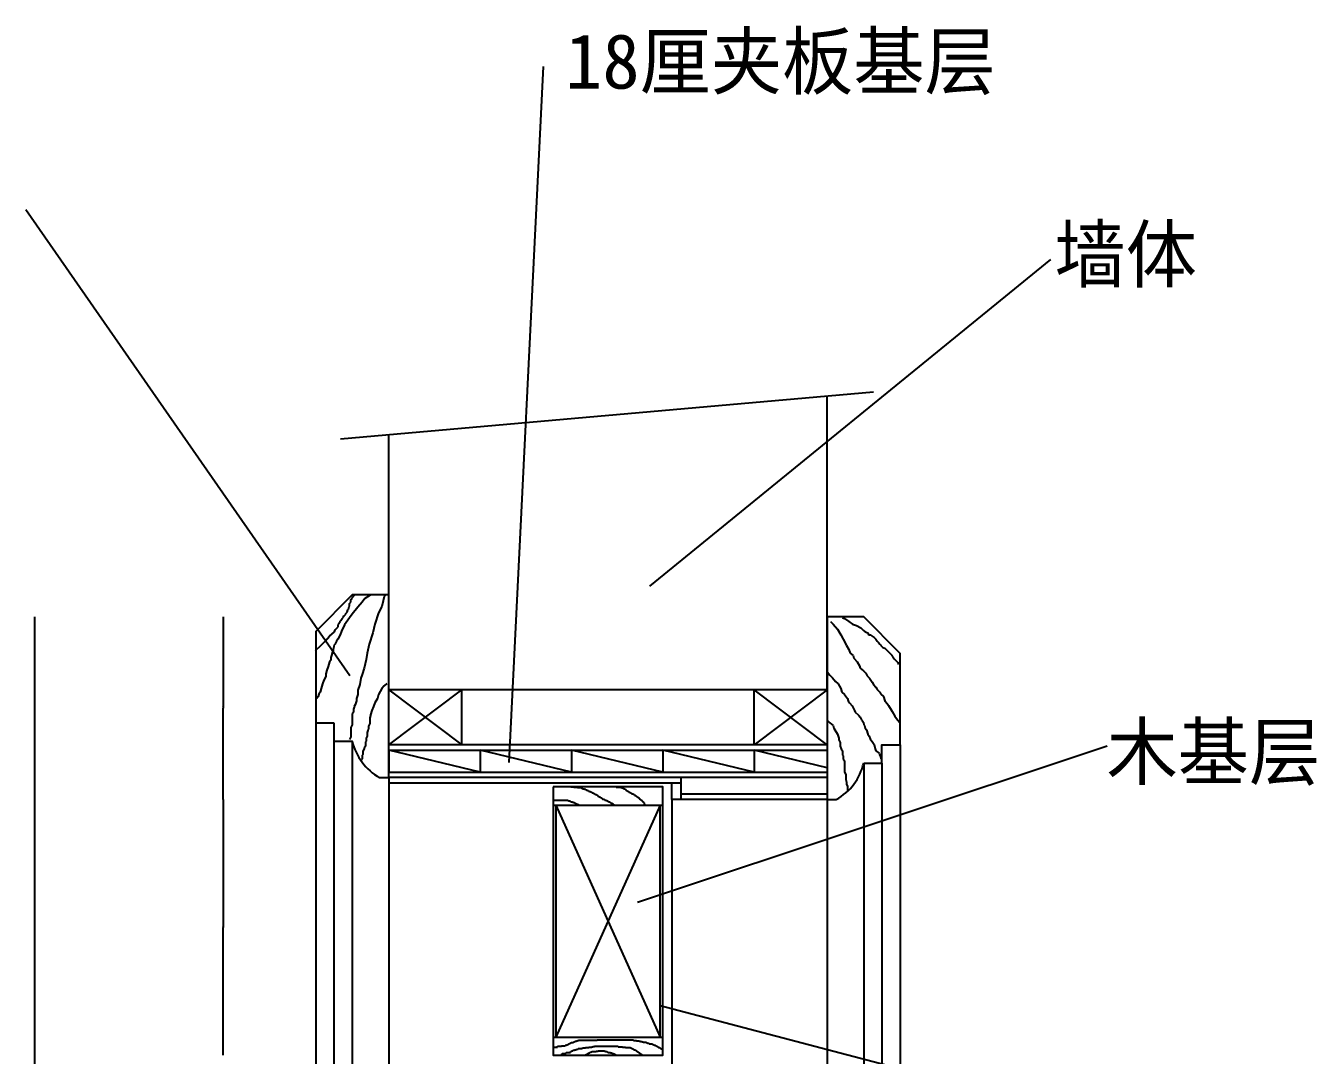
# Model space of a CAD drawing. Header units: metres. Extents: x 101 to 5257, y 290 to 7027.
# Drawn here: x 3614 to 5027, y 5900 to 7027 of the extents above; entities that cross this region are included whole.
import ezdxf

# ---------------------------------------------------------------- set-up
doc = ezdxf.new("R2010")
doc.units = ezdxf.units.M
for name, color, linetype in [('2', 2, 'Continuous'), ('3', 3, 'Continuous'), ('4', 4, 'Continuous'), ('7', 7, 'Continuous'), ('BH', 3, 'Continuous'), ('DIM', 3, 'Continuous'), ('TEXT', 3, 'Continuous')]:
    doc.layers.add(name, color=color, linetype=linetype)
doc.dimstyles.get("Standard").update_dxf_attribs({"dimtxt": 2.5, "dimasz": 2.5, "dimexe": 1.25, "dimexo": 0.625, "dimtad": 1, "dimcen": 2.5, "dimazin": 3, "dimtfac": 1, "dimtmove": 0, "dimatfit": 3})

# ---------------------------------------------------------------- blocks, each defined once
blk = doc.blocks.new('BH1')
at = {"layer": 'BH'}
for p, q in [((3, 0), (3, 100)), ((15, 0), (15, 100))]:
    blk.add_line(p, q, dxfattribs=at)
blk.add_lwpolyline([(15, 100), (3, 50), (15, 50), (3, 0), (15, 0)], dxfattribs=at)
blk = doc.blocks.new('*D3')
for p, q in [((3623.69, 6379.53), (3623.69, 4893.73)), ((3623.94, 4893.73), (3626.06, 4893.73)), ((3626.31, 3407.93), (3626.31, 4893.73))]:
    blk.add_line(p, q)
at = {"layer": 'Defpoints'}
for p in [(3623.69, 6379.53), (3623.69, 4893.73), (3626.31, 3407.93)]:
    blk.add_point(p, dxfattribs=at)
at = {"layer": 'DIM', "insert": (3625, 4894.855), "char_height": 1, "attachment_point": 5}
blk.add_mtext('2500', dxfattribs=at)
blk = doc.blocks.new('*D49')
for p, q in [((3830.07, 6379.53), (3830.07, 6279.53)), ((3829.82, 6279.53), (3829.57, 6279.53)), ((3830.07, 6179.53), (3830.07, 6279.53)), ((3830.07, 6279.53), (3830.07, 6279.53)), ((3830.32, 6279.53), (3830.57, 6279.53))]:
    blk.add_line(p, q)
at = {"layer": 'Defpoints'}
for p in [(3830.07, 6379.53), (3830.07, 6279.53), (3830.07, 6179.53)]:
    blk.add_point(p, dxfattribs=at)
at = {"layer": 'DIM', "insert": (3830.07, 6280.655), "char_height": 1, "attachment_point": 5}
blk.add_mtext('100', dxfattribs=at)
blk = doc.blocks.new('*D54')
for p, q in [((3830.07, 6179.53), (3830.07, 6039.53)), ((3829.82, 6039.53), (3829.57, 6039.53)), ((3830.07, 5899.53), (3830.07, 6039.53)), ((3830.07, 6039.53), (3830.07, 6039.53)), ((3830.32, 6039.53), (3830.57, 6039.53))]:
    blk.add_line(p, q)
at = {"layer": 'Defpoints'}
for p in [(3830.07, 6179.53), (3830.07, 6039.53), (3830.07, 5899.53)]:
    blk.add_point(p, dxfattribs=at)
at = {"layer": 'DIM', "insert": (3830.07, 6040.655), "char_height": 1, "attachment_point": 5}
blk.add_mtext('140', dxfattribs=at)

msp = doc.modelspace()

# ---------------------------------------------------------------- hatches: boundary and pattern name
at = {"layer": 'BH'}
h = msp.add_hatch(dxfattribs=at)
h.set_pattern_fill('ANSI31', scale=300)
h.paths.add_polyline_path([(4011.56, 6579.18), (4011.56, 6299.53), (4491.56, 6299.53), (4491.56, 6379.53), (4491.56, 6621.56)])
h = msp.add_hatch(dxfattribs=at)
h.set_pattern_fill('DOLMIT', scale=24)
h.paths.add_polyline_path([(4491.56, 6185.53), (4491.56, 6203.53), (4331.56, 6203.53), (4331.56, 6185.53)])

# ---------------------------------------------------------------- linework, layer by layer
at = {"layer": '2'}
for p, q in [((4491.56, 6299.53), (4491.56, 6621.56)), ((4011.56, 6299.53), (4011.56, 6579.18)), ((4491.56, 6299.53), (4011.56, 6299.53))]:
    msp.add_line(p, q, dxfattribs=at)
at = {"layer": '3'}
for p, q in [((3958.79, 6574.52), (4542.19, 6626.03)), ((3951.56, 6243.53), (3951.56, 4747.96)), ((3971.56, 6243.53), (3971.56, 4749.7)), ((4531.56, 6219.53), (4531.56, 4798.15)), ((4551.56, 6219.53), (4551.56, 4799.88)), ((4210.76, 6193.41), (4214.32, 6193.41)), ((4214.32, 6193.41), (4214.32, 6193.09)), ((4214.32, 6193.09), (4218.21, 6193.09)), ((4218.21, 6193.09), (4218.21, 6192.77)), ((4218.21, 6192.77), (4222.09, 6192.77)), ((4222.09, 6192.77), (4222.09, 6192.44)), ((4222.09, 6192.44), (4223.06, 6192.44)), ((4223.06, 6192.44), (4223.06, 6191.8)), ((4223.06, 6191.8), (4224.03, 6191.8)), ((4224.03, 6191.8), (4224.03, 6191.47)), ((4224.03, 6191.47), (4225, 6191.47)), ((4225, 6191.47), (4225, 6191.15)), ((4225, 6191.15), (4225.97, 6191.15)), ((4225.97, 6191.15), (4225.97, 6190.83)), ((4225.97, 6190.83), (4227.27, 6190.83)), ((4227.27, 6190.83), (4227.27, 6190.18)), ((4227.27, 6190.18), (4228.24, 6190.18)), ((4228.24, 6190.18), (4228.24, 6189.86)), ((4228.24, 6189.86), (4229.21, 6189.86)), ((4229.21, 6189.86), (4229.21, 6189.53)), ((4229.21, 6189.53), (4230.18, 6189.53)), ((4230.18, 6189.53), (4230.18, 6188.88)), ((4230.18, 6188.88), (4231.48, 6188.88)), ((4231.48, 6188.88), (4231.48, 6188.56)), ((4231.48, 6188.56), (4232.45, 6188.56)), ((4232.45, 6188.56), (4232.45, 6187.91)), ((4260.61, 6193.09), (4265.78, 6193.09)), ((4265.78, 6193.09), (4265.78, 6192.77)), ((4265.78, 6192.77), (4266.76, 6192.77)), ((4266.76, 6192.77), (4266.76, 6192.44)), ((4266.76, 6192.44), (4267.73, 6192.44)), ((4267.73, 6192.44), (4267.73, 6192.12)), ((4267.73, 6192.12), (4268.37, 6192.12)), ((4268.37, 6192.12), (4268.37, 6191.8)), ((4268.37, 6191.8), (4269.34, 6191.8)), ((4269.34, 6191.8), (4269.34, 6191.15)), ((4269.34, 6191.15), (4270.32, 6191.15)), ((4270.32, 6191.15), (4270.32, 6190.5)), ((4270.32, 6190.5), (4270.96, 6190.5)), ((4270.96, 6190.5), (4270.96, 6189.86)), ((4270.96, 6189.86), (4271.93, 6189.86)), ((4271.93, 6189.86), (4271.93, 6189.53)), ((4271.93, 6189.53), (4272.26, 6189.53)), ((4272.26, 6189.53), (4272.26, 6189.21)), ((4272.26, 6189.21), (4272.91, 6189.21)), ((4272.91, 6189.21), (4272.91, 6188.88)), ((4272.91, 6188.88), (4273.55, 6188.88)), ((4273.55, 6188.88), (4273.55, 6188.56)), ((4273.55, 6188.56), (4274.52, 6188.56)), ((4274.52, 6188.56), (4274.52, 6187.59)), ((4191.99, 6178.86), (4207.52, 6178.86)), ((4207.52, 6178.86), (4207.52, 6178.53)), ((4207.52, 6178.53), (4208.5, 6178.53)), ((4208.5, 6178.53), (4208.5, 6178.21)), ((4208.5, 6178.21), (4209.79, 6178.21)), ((4209.79, 6178.21), (4209.79, 6177.89)), ((4209.79, 6177.89), (4211.08, 6177.89)), ((4211.08, 6177.89), (4211.08, 6177.24)), ((4211.08, 6177.24), (4212.06, 6177.24)), ((4212.06, 6177.24), (4212.06, 6176.92)), ((4212.06, 6176.92), (4212.7, 6176.92)), ((4212.7, 6176.92), (4212.7, 6176.59)), ((4212.7, 6176.59), (4213.67, 6176.59)), ((4213.67, 6176.59), (4213.67, 6176.27)), ((4213.67, 6176.27), (4214.97, 6176.27)), ((4214.97, 6176.27), (4214.97, 6175.95)), ((4214.97, 6175.95), (4215.29, 6175.95)), ((4215.29, 6175.95), (4215.29, 6175.62)), ((4215.29, 6175.62), (4216.26, 6175.62)), ((4216.26, 6175.62), (4216.26, 6175.3)), ((4216.26, 6175.3), (4216.91, 6175.3)), ((4216.91, 6175.3), (4216.91, 6174.98)), ((4216.91, 6174.98), (4217.56, 6174.98)), ((4217.56, 6174.98), (4217.56, 6174.65)), ((4217.56, 6174.65), (4217.88, 6174.65)), ((4217.88, 6174.65), (4217.88, 6174.33)), ((4232.45, 6187.91), (4233.09, 6187.91)), ((4233.09, 6187.91), (4233.09, 6187.59)), ((4233.09, 6187.59), (4234.39, 6187.59)), ((4234.39, 6187.59), (4234.39, 6186.94)), ((4234.39, 6186.94), (4235.68, 6186.94)), ((4235.68, 6186.94), (4235.68, 6186.3)), ((4235.68, 6186.3), (4236.65, 6186.3)), ((4236.65, 6186.3), (4236.65, 6185.97)), ((4236.65, 6185.97), (4237.3, 6185.97)), ((4237.3, 6185.97), (4237.3, 6185.33)), ((4237.3, 6185.33), (4237.95, 6185.33)), ((4237.95, 6185.33), (4237.95, 6185)), ((4237.95, 6185), (4238.92, 6185)), ((4238.92, 6185), (4238.92, 6184.68)), ((4238.92, 6184.68), (4239.89, 6184.68)), ((4239.89, 6184.68), (4239.89, 6184.03)), ((4239.89, 6184.03), (4240.54, 6184.03)), ((4240.54, 6184.03), (4240.54, 6183.39)), ((4240.54, 6183.39), (4241.19, 6183.39)), ((4241.19, 6183.39), (4241.19, 6183.06)), ((4241.19, 6183.06), (4241.83, 6183.06)), ((4241.83, 6183.06), (4241.83, 6182.42)), ((4241.83, 6182.42), (4242.8, 6182.42)), ((4242.8, 6182.42), (4242.8, 6182.09)), ((4242.8, 6182.09), (4243.77, 6182.09)), ((4243.77, 6182.09), (4243.77, 6181.45)), ((4243.77, 6181.45), (4244.75, 6181.45)), ((4244.75, 6181.45), (4244.75, 6180.8)), ((4244.75, 6180.8), (4245.39, 6180.8)), ((4245.39, 6180.8), (4245.39, 6180.47)), ((4245.39, 6180.47), (4245.72, 6180.47)), ((4245.72, 6180.47), (4245.72, 6180.15)), ((4245.72, 6180.15), (4246.69, 6180.15)), ((4246.69, 6180.15), (4246.69, 6179.83)), ((4246.69, 6179.83), (4247.34, 6179.83)), ((4247.34, 6179.83), (4247.34, 6179.5)), ((4247.34, 6179.5), (4247.98, 6179.5)), ((4247.98, 6179.5), (4247.98, 6179.18)), ((4247.98, 6179.18), (4248.31, 6179.18)), ((4248.31, 6179.18), (4248.31, 6178.86)), ((4248.31, 6178.86), (4249.6, 6178.86)), ((4249.6, 6178.86), (4249.6, 6178.53)), ((4249.6, 6178.53), (4250.57, 6178.53)), ((4250.57, 6178.53), (4250.57, 6178.21)), ((4250.57, 6178.21), (4251.54, 6178.21)), ((4251.54, 6178.21), (4251.54, 6177.56)), ((4251.54, 6177.56), (4252.51, 6177.56)), ((4252.51, 6177.56), (4252.51, 6177.24)), ((4252.51, 6177.24), (4253.16, 6177.24)), ((4253.16, 6177.24), (4253.16, 6176.92)), ((4253.16, 6176.92), (4253.49, 6176.92)), ((4253.49, 6176.92), (4253.49, 6176.59)), ((4253.49, 6176.59), (4253.81, 6176.59)), ((4253.81, 6176.59), (4253.81, 6176.27)), ((4253.81, 6176.27), (4254.78, 6176.27)), ((4254.78, 6176.27), (4254.78, 6175.62)), ((4254.78, 6175.62), (4256.07, 6175.62)), ((4256.07, 6175.62), (4256.07, 6175.3)), ((4256.07, 6175.3), (4256.72, 6175.3)), ((4256.72, 6175.3), (4256.72, 6174.98)), ((4256.72, 6174.98), (4257.05, 6174.98)), ((4257.05, 6174.98), (4257.05, 6174.65)), ((4257.05, 6174.65), (4257.69, 6174.65)), ((4257.69, 6174.65), (4257.69, 6174.01)), ((4274.52, 6187.59), (4275.49, 6187.59)), ((4275.49, 6187.59), (4275.49, 6187.27)), ((4275.49, 6187.27), (4276.14, 6187.27)), ((4276.14, 6187.27), (4276.14, 6186.94)), ((4276.14, 6186.94), (4276.79, 6186.94)), ((4276.79, 6186.94), (4276.79, 6186.62)), ((4276.79, 6186.62), (4277.11, 6186.62)), ((4277.11, 6186.62), (4277.11, 6186.3)), ((4277.11, 6186.3), (4278.08, 6186.3)), ((4278.08, 6186.3), (4278.08, 6185.97)), ((4278.08, 6185.97), (4278.73, 6185.97)), ((4278.73, 6185.97), (4278.73, 6185.65)), ((4278.73, 6185.65), (4279.38, 6185.65)), ((4279.38, 6185.65), (4279.38, 6185)), ((4279.38, 6185), (4280.67, 6185)), ((4280.67, 6185), (4280.67, 6184.36)), ((4280.67, 6184.36), (4281, 6184.36)), ((4281, 6184.36), (4281, 6184.03)), ((4281, 6184.03), (4281.97, 6184.03)), ((4281.97, 6184.03), (4281.97, 6183.71)), ((4281.97, 6183.71), (4282.62, 6183.71)), ((4282.62, 6183.71), (4282.62, 6183.39)), ((4282.62, 6183.39), (4282.94, 6183.39)), ((4282.94, 6183.39), (4282.94, 6183.06)), ((4282.94, 6183.06), (4283.26, 6183.06)), ((4283.26, 6183.06), (4283.26, 6182.74)), ((4283.26, 6182.74), (4283.59, 6182.74)), ((4283.59, 6182.74), (4283.59, 6182.42)), ((4283.59, 6182.42), (4283.91, 6182.42)), ((4283.91, 6182.42), (4283.91, 6182.09)), ((4283.91, 6182.09), (4284.56, 6182.09)), ((4284.56, 6182.09), (4284.56, 6181.77)), ((4284.56, 6181.77), (4285.2, 6181.77)), ((4285.2, 6181.77), (4285.2, 6181.12)), ((4285.2, 6181.12), (4285.85, 6181.12)), ((4285.85, 6181.12), (4285.85, 6180.47)), ((4285.85, 6180.47), (4286.5, 6180.47)), ((4286.5, 6180.47), (4286.5, 6180.15)), ((4286.5, 6180.15), (4287.15, 6180.15)), ((4287.15, 6180.15), (4287.15, 6179.18)), ((4287.15, 6179.18), (4288.12, 6179.18)), ((4288.12, 6179.18), (4288.12, 6178.86)), ((4288.12, 6178.86), (4288.44, 6178.86)), ((4288.44, 6178.86), (4288.44, 6178.53)), ((4288.44, 6178.53), (4288.76, 6178.53)), ((4288.76, 6178.53), (4288.76, 6178.21)), ((4288.76, 6178.21), (4289.09, 6178.21)), ((4289.09, 6178.21), (4289.09, 6177.89)), ((4289.09, 6177.89), (4289.41, 6177.89)), ((4289.41, 6177.89), (4289.41, 6177.56)), ((4289.41, 6177.56), (4289.74, 6177.56)), ((4289.74, 6177.56), (4289.74, 6177.24)), ((4289.74, 6177.24), (4290.06, 6177.24)), ((4290.06, 6177.24), (4290.06, 6176.92)), ((4290.06, 6176.92), (4290.38, 6176.92)), ((4290.38, 6176.92), (4290.38, 6175.95)), ((4290.38, 6175.95), (4291.03, 6175.95)), ((4291.03, 6175.95), (4291.03, 6175.3)), ((4291.03, 6175.3), (4291.35, 6175.3)), ((4291.35, 6175.3), (4291.35, 6174.33)), ((4321.56, 6179.53), (4321.56, 4779.98)), ((4194.56, 6173.53), (4308.56, 5919.53)), ((4308.56, 6173.53), (4194.56, 5919.53)), ((4217.88, 6174.33), (4218.53, 6174.33)), ((4218.53, 6174.33), (4218.53, 6174.01)), ((4218.53, 6174.01), (4219.82, 6174.01)), ((4219.82, 6174.01), (4219.82, 6173.68)), ((4219.82, 6173.68), (4220.15, 6173.68)), ((4220.15, 6173.68), (4220.15, 6173.36)), ((4220.15, 6173.36), (4220.47, 6173.36)), ((4257.69, 6174.01), (4258.02, 6174.01)), ((4258.02, 6174.01), (4258.02, 6173.68)), ((4291.35, 6174.33), (4291.68, 6174.33)), ((4291.68, 6174.33), (4291.68, 6173.68)), ((4291.68, 6173.68), (4292, 6173.68)), ((4292, 6173.68), (4292, 6173.36)), ((4292, 6173.36), (4292.33, 6173.36)), ((4191.69, 5908.25), (4192.34, 5908.25)), ((4192.34, 5908.58), (4196.23, 5908.58)), ((4192.34, 5908.25), (4192.34, 5908.58)), ((4196.23, 5909.55), (4200.76, 5909.55)), ((4196.23, 5908.58), (4196.23, 5909.55)), ((4200.76, 5909.87), (4204.64, 5909.87)), ((4200.76, 5909.55), (4200.76, 5909.87)), ((4204.64, 5910.52), (4205.29, 5910.52)), ((4204.64, 5909.87), (4204.64, 5910.52)), ((4205.29, 5910.84), (4206.26, 5910.84)), ((4205.29, 5910.52), (4205.29, 5910.84)), ((4206.26, 5911.16), (4207.23, 5911.16)), ((4206.26, 5910.84), (4206.26, 5911.16)), ((4207.23, 5911.49), (4208.53, 5911.49)), ((4207.23, 5911.16), (4207.23, 5911.49)), ((4208.53, 5912.13), (4209.17, 5912.13)), ((4208.53, 5911.49), (4208.53, 5912.13)), ((4209.17, 5912.46), (4210.14, 5912.46)), ((4209.17, 5912.13), (4209.17, 5912.46)), ((4210.14, 5912.78), (4210.47, 5912.78)), ((4210.14, 5912.46), (4210.14, 5912.78)), ((4210.47, 5913.11), (4211.11, 5913.11)), ((4210.47, 5912.78), (4210.47, 5913.11)), ((4211.11, 5913.43), (4212.73, 5913.43)), ((4211.11, 5913.11), (4211.11, 5913.43)), ((4212.73, 5913.75), (4213.38, 5913.75)), ((4212.73, 5913.43), (4212.73, 5913.75)), ((4213.38, 5914.08), (4214.35, 5914.08)), ((4213.38, 5913.75), (4213.38, 5914.08)), ((4214.35, 5914.4), (4215, 5914.4)), ((4214.35, 5914.08), (4214.35, 5914.4)), ((4215, 5914.72), (4215.65, 5914.72)), ((4215, 5914.4), (4215, 5914.72)), ((4215.65, 5915.05), (4216.94, 5915.05)), ((4215.65, 5914.72), (4215.65, 5915.05)), ((4216.29, 5905.99), (4217.59, 5905.99)), ((4216.29, 5905.67), (4216.29, 5905.99)), ((4216.94, 5915.37), (4218.24, 5915.37)), ((4216.94, 5915.05), (4216.94, 5915.37)), ((4217.59, 5906.31), (4218.88, 5906.31)), ((4217.59, 5905.99), (4217.59, 5906.31)), ((4218.24, 5915.69), (4219.21, 5915.69)), ((4218.24, 5915.37), (4218.24, 5915.69)), ((4218.88, 5906.96), (4223.09, 5906.96)), ((4218.88, 5906.31), (4218.88, 5906.96)), ((4219.21, 5916.02), (4239.6, 5916.02)), ((4219.21, 5915.69), (4219.21, 5916.02)), ((4223.09, 5907.28), (4224.06, 5907.28)), ((4223.09, 5906.96), (4223.09, 5907.28)), ((4224.06, 5907.61), (4226.97, 5907.61)), ((4224.06, 5907.28), (4224.06, 5907.61)), ((4226.97, 5907.93), (4228.27, 5907.93)), ((4226.97, 5907.61), (4226.97, 5907.93)), ((4228.27, 5908.25), (4230.53, 5908.25)), ((4228.27, 5907.93), (4228.27, 5908.25)), ((4230.53, 5908.58), (4233.77, 5908.58)), ((4230.53, 5908.25), (4230.53, 5908.58)), ((4233.77, 5908.9), (4235.07, 5908.9)), ((4233.77, 5908.58), (4233.77, 5908.9)), ((4235.07, 5909.22), (4236.68, 5909.22)), ((4235.07, 5908.9), (4235.07, 5909.22)), ((4236.68, 5909.55), (4262.9, 5909.55)), ((4236.68, 5909.22), (4236.68, 5909.55)), ((4239.6, 5916.34), (4279.08, 5916.34)), ((4239.6, 5916.02), (4239.6, 5916.34)), ((4262.9, 5909.55), (4262.9, 5908.9)), ((4262.9, 5908.9), (4267.43, 5908.9)), ((4267.43, 5908.9), (4267.43, 5908.58)), ((4267.43, 5908.58), (4270.67, 5908.58)), ((4270.67, 5908.58), (4270.67, 5908.25)), ((4270.67, 5908.25), (4274.23, 5908.25)), ((4274.23, 5908.25), (4274.23, 5907.93)), ((4274.23, 5907.93), (4276.17, 5907.93)), ((4276.17, 5907.93), (4276.17, 5907.61)), ((4276.17, 5907.61), (4277.14, 5907.61)), ((4277.14, 5907.61), (4277.14, 5907.28)), ((4277.14, 5907.28), (4277.79, 5907.28)), ((4277.79, 5907.28), (4277.79, 5906.96)), ((4277.79, 5906.96), (4278.44, 5906.96)), ((4278.44, 5906.96), (4278.44, 5906.64)), ((4278.44, 5906.64), (4279.08, 5906.64)), ((4279.08, 5916.34), (4279.08, 5916.02)), ((4279.08, 5916.02), (4280.06, 5916.02)), ((4279.08, 5906.64), (4279.08, 5906.31)), ((4279.08, 5906.31), (4280.06, 5906.31)), ((4280.06, 5916.02), (4280.06, 5915.69)), ((4280.06, 5915.69), (4282.64, 5915.69)), ((4280.06, 5906.31), (4280.06, 5905.67)), ((4282.64, 5915.69), (4282.64, 5915.37)), ((4282.64, 5915.37), (4285.88, 5915.37)), ((4285.88, 5915.37), (4285.88, 5915.05)), ((4285.88, 5915.05), (4287.18, 5915.05)), ((4287.18, 5915.05), (4287.18, 5914.72)), ((4287.18, 5914.72), (4289.12, 5914.72)), ((4289.12, 5914.72), (4289.12, 5914.4)), ((4289.12, 5914.4), (4290.09, 5914.4)), ((4290.09, 5914.4), (4290.09, 5914.08)), ((4290.09, 5914.08), (4293.33, 5914.08)), ((4293.33, 5914.08), (4293.33, 5913.43)), ((4293.33, 5913.43), (4294.3, 5913.43)), ((4294.3, 5913.43), (4294.3, 5913.11)), ((4294.3, 5913.11), (4294.94, 5913.11)), ((4294.94, 5913.11), (4294.94, 5912.78)), ((4294.94, 5912.78), (4296.56, 5912.78)), ((4296.56, 5912.78), (4296.56, 5912.13)), ((4296.56, 5912.13), (4299.8, 5912.13)), ((4299.8, 5912.13), (4299.8, 5911.81)), ((4299.8, 5911.81), (4300.77, 5911.81)), ((4300.77, 5911.81), (4300.77, 5911.49)), ((4300.77, 5911.49), (4301.42, 5911.49)), ((4301.42, 5911.49), (4301.42, 5911.16)), ((4301.42, 5911.16), (4302.06, 5911.16)), ((4302.06, 5911.16), (4302.06, 5910.84)), ((4302.06, 5910.84), (4303.04, 5910.84)), ((4303.04, 5910.84), (4303.04, 5910.52)), ((4303.04, 5910.52), (4303.68, 5910.52)), ((4303.68, 5910.52), (4303.68, 5910.19)), ((4303.68, 5910.19), (4304.01, 5910.19)), ((4304.01, 5910.19), (4304.01, 5909.87)), ((4304.01, 5909.87), (4304.65, 5909.87)), ((4304.65, 5909.87), (4304.65, 5909.55)), ((4304.65, 5909.55), (4305.3, 5909.55)), ((4305.3, 5909.55), (4305.3, 5909.22)), ((4305.3, 5909.22), (4306.27, 5909.22)), ((4306.27, 5909.22), (4306.27, 5908.9)), ((4306.27, 5908.9), (4306.6, 5908.9)), ((4306.6, 5908.9), (4306.6, 5908.58)), ((4306.6, 5908.58), (4306.92, 5908.58)), ((4306.92, 5908.58), (4306.92, 5908.25)), ((4306.92, 5908.25), (4307.57, 5908.25)), ((4307.57, 5908.25), (4307.57, 5907.93)), ((4307.57, 5907.93), (4308.21, 5907.93)), ((4308.21, 5907.93), (4308.21, 5907.61)), ((4308.21, 5907.61), (4308.86, 5907.61)), ((4308.86, 5907.61), (4308.86, 5907.28)), ((4308.86, 5907.28), (4309.19, 5907.28)), ((4309.19, 5907.28), (4309.19, 5906.96)), ((4309.19, 5906.96), (4309.83, 5906.96)), ((4309.83, 5906.96), (4309.83, 5906.64)), ((4309.83, 5906.64), (4310.8, 5906.64)), ((4310.8, 5906.64), (4310.8, 5906.31)), ((4200.11, 5900.49), (4201.4, 5900.49)), ((4200.11, 5899.84), (4200.11, 5900.49)), ((4201.4, 5901.46), (4205.94, 5901.46)), ((4201.4, 5900.49), (4201.4, 5901.46)), ((4205.94, 5902.75), (4210.47, 5902.75)), ((4205.94, 5901.46), (4205.94, 5902.75)), ((4210.47, 5903.72), (4211.76, 5903.72)), ((4210.47, 5902.75), (4210.47, 5903.72)), ((4211.76, 5904.37), (4213.06, 5904.37)), ((4211.76, 5903.72), (4211.76, 5904.37)), ((4213.06, 5905.02), (4214.03, 5905.02)), ((4213.06, 5904.37), (4213.06, 5905.02)), ((4214.03, 5905.34), (4215, 5905.34)), ((4214.03, 5905.02), (4214.03, 5905.34)), ((4215, 5905.67), (4216.29, 5905.67)), ((4215, 5905.34), (4215, 5905.67)), ((4226.65, 5900.17), (4227.3, 5900.17)), ((4226.65, 5899.84), (4226.65, 5900.17)), ((4227.3, 5900.49), (4228.27, 5900.49)), ((4227.3, 5900.17), (4227.3, 5900.49)), ((4228.27, 5900.81), (4229.24, 5900.81)), ((4228.27, 5900.49), (4228.27, 5900.81)), ((4229.24, 5901.46), (4229.89, 5901.46)), ((4229.24, 5900.81), (4229.24, 5901.46)), ((4229.89, 5901.78), (4230.53, 5901.78)), ((4229.89, 5901.46), (4229.89, 5901.78)), ((4230.53, 5902.11), (4231.18, 5902.11)), ((4230.53, 5901.78), (4230.53, 5902.11)), ((4231.18, 5902.43), (4231.83, 5902.43)), ((4231.18, 5902.11), (4231.18, 5902.43)), ((4231.83, 5903.08), (4233.12, 5903.08)), ((4231.83, 5902.43), (4231.83, 5903.08)), ((4233.12, 5903.4), (4233.77, 5903.4)), ((4233.12, 5903.08), (4233.12, 5903.4)), ((4233.77, 5903.72), (4238.63, 5903.72)), ((4233.77, 5903.4), (4233.77, 5903.72)), ((4238.63, 5904.05), (4240.89, 5904.05)), ((4238.63, 5903.72), (4238.63, 5904.05)), ((4240.89, 5904.37), (4247.69, 5904.37)), ((4240.89, 5904.05), (4240.89, 5904.37)), ((4247.69, 5904.37), (4247.69, 5904.05)), ((4247.69, 5904.05), (4248.98, 5904.05)), ((4248.98, 5904.05), (4248.98, 5903.72)), ((4248.98, 5903.72), (4250.6, 5903.72)), ((4250.6, 5903.72), (4250.6, 5903.4)), ((4250.6, 5903.4), (4250.93, 5903.4)), ((4250.93, 5903.4), (4250.93, 5903.08)), ((4250.93, 5903.08), (4251.9, 5903.08)), ((4251.9, 5903.08), (4251.9, 5902.75)), ((4251.9, 5902.75), (4254.16, 5902.75)), ((4254.16, 5902.75), (4254.16, 5902.43)), ((4254.16, 5902.43), (4254.81, 5902.43)), ((4254.81, 5902.43), (4254.81, 5902.11)), ((4254.81, 5902.11), (4255.78, 5902.11)), ((4255.78, 5902.11), (4255.78, 5901.78)), ((4255.78, 5901.78), (4256.43, 5901.78)), ((4256.43, 5901.78), (4256.43, 5901.46)), ((4256.43, 5901.46), (4257.72, 5901.46)), ((4257.72, 5901.46), (4257.72, 5901.14)), ((4257.72, 5901.14), (4258.69, 5901.14)), ((4258.69, 5901.14), (4258.69, 5900.81)), ((4258.69, 5900.81), (4259.34, 5900.81)), ((4259.34, 5900.81), (4259.34, 5900.49)), ((4259.34, 5900.49), (4259.99, 5900.49)), ((4259.99, 5900.49), (4259.99, 5900.17)), ((4259.99, 5900.17), (4260.64, 5900.17)), ((4260.64, 5900.17), (4260.64, 5899.84)), ((4280.06, 5905.67), (4281.35, 5905.67)), ((4281.35, 5905.67), (4281.35, 5905.02)), ((4281.35, 5905.02), (4282.32, 5905.02)), ((4282.32, 5905.02), (4282.32, 5904.37)), ((4282.32, 5904.37), (4282.97, 5904.37)), ((4282.97, 5904.37), (4282.97, 5904.05)), ((4282.97, 5904.05), (4283.62, 5904.05)), ((4283.62, 5904.05), (4283.62, 5903.72)), ((4283.62, 5903.72), (4283.94, 5903.72)), ((4283.94, 5903.72), (4283.94, 5903.4)), ((4283.94, 5903.4), (4284.59, 5903.4)), ((4284.59, 5903.4), (4284.59, 5903.08)), ((4284.59, 5903.08), (4285.23, 5903.08)), ((4285.23, 5903.08), (4285.23, 5902.43)), ((4285.23, 5902.43), (4285.88, 5902.43)), ((4285.88, 5902.43), (4285.88, 5902.11)), ((4285.88, 5902.11), (4286.21, 5902.11)), ((4286.21, 5902.11), (4286.21, 5901.78)), ((4286.21, 5901.78), (4286.85, 5901.78)), ((4286.85, 5901.78), (4286.85, 5901.46)), ((4286.85, 5901.46), (4287.18, 5901.46)), ((4287.18, 5901.46), (4287.18, 5901.14)), ((4287.18, 5901.14), (4287.82, 5901.14)), ((4287.82, 5901.14), (4287.82, 5900.81)), ((4287.82, 5900.81), (4288.15, 5900.81)), ((4288.15, 5900.81), (4288.15, 5900.49)), ((4288.15, 5900.49), (4288.79, 5900.49)), ((4288.79, 5900.49), (4288.79, 5900.17)), ((4288.79, 5900.17), (4289.44, 5900.17)), ((4289.44, 5900.17), (4289.44, 5899.84))]:
    msp.add_line(p, q, dxfattribs=at)
at = {"layer": '4'}
for p, q in [((4011.56, 6403.53), (4011.56, 6403.53)), ((4331.56, 6197.53), (4011.56, 6197.53)), ((4321.56, 6179.53), (4321.56, 6197.53)), ((4491.56, 6179.53), (4321.56, 6179.53)), ((4191.56, 6173.53), (4311.56, 6173.53)), ((4191.56, 5919.53), (4311.56, 5919.53))]:
    msp.add_line(p, q, dxfattribs=at)
for points in [[(3951.56, 6263.53), (3951.56, 6243.53), (3971.56, 6243.53, 0.21), (4001.56, 6203.53), (4011.56, 6203.53), (4011.56, 6403.53), (3971.56, 6403.53), (3931.56, 6363.53), (3931.56, 6263.53)], [(4531.56, 6219.53), (4551.56, 6219.53), (4551.56, 6239.53), (4571.56, 6239.53), (4571.56, 6339.53), (4531.56, 6379.53), (4491.56, 6379.53), (4491.56, 6379.53), (4491.56, 6179.53), (4501.56, 6179.53, 0.21)]]:
    msp.add_lwpolyline(points, format="xyb", close=True, dxfattribs=at)
msp.add_lwpolyline([(4191.56, 6193.53), (4191.56, 5899.53), (4311.56, 5899.53), (4311.56, 6193.53)], close=True, dxfattribs=at)
at = {"layer": '7'}
for p, q in [((4091.56, 6239.53), (4091.56, 6299.53)), ((4411.56, 6239.53), (4411.56, 6299.53)), ((3931.56, 6263.53), (3931.56, 4746.23)), ((4491.56, 6239.53), (4011.56, 6239.53)), ((4571.56, 6239.53), (4571.56, 4801.61)), ((4011.56, 6203.53), (4011.56, 4753.16)), ((4491.56, 6203.53), (4011.56, 6203.53)), ((4331.56, 6179.53), (4331.56, 6203.53)), ((4491.56, 6185.53), (4331.56, 6185.53)), ((4491.56, 6179.53), (4491.56, 4794.69))]:
    msp.add_line(p, q, dxfattribs=at)
for points in [[(4194.56, 6173.53), (4194.56, 5919.53)], [(4308.56, 5919.53), (4308.56, 6173.53)]]:
    msp.add_lwpolyline(points, dxfattribs=at)
at = {"layer": 'BH'}
for p, q in [((3971.47, 6400.51), (3972.16, 6401.2)), ((3971.47, 6399.82), (3971.47, 6400.51)), ((3972.16, 6401.89), (3972.85, 6401.89)), ((3972.16, 6401.2), (3972.16, 6401.89)), ((3972.85, 6402.58), (3973.54, 6402.58)), ((3972.85, 6401.89), (3972.85, 6402.58)), ((3973.54, 6402.58), (3973.54, 6403.27)), ((3990.09, 6402.58), (3985.26, 6399.82)), ((3991.51, 6403.53), (3990.09, 6402.58)), ((4006.64, 6401.89), (4005.26, 6397.07)), ((4008.02, 6403.27), (4006.64, 6401.89)), ((3965.95, 6384.67), (3966.64, 6387.42)), ((3966.64, 6387.42), (3967.33, 6388.11)), ((3967.33, 6388.11), (3968.02, 6390.87)), ((3968.02, 6390.87), (3968.71, 6391.56)), ((3968.71, 6394.31), (3970.09, 6395.69)), ((3968.71, 6391.56), (3968.71, 6394.31)), ((3970.09, 6398.45), (3970.78, 6399.14)), ((3970.09, 6395.69), (3970.09, 6398.45)), ((3970.78, 6399.14), (3971.47, 6399.82)), ((3977.68, 6390.18), (3971.47, 6382.6)), ((3982.51, 6395.69), (3977.68, 6390.18)), ((3985.26, 6399.82), (3982.51, 6395.69)), ((4003.88, 6390.87), (4000.44, 6383.98)), ((4005.26, 6397.07), (4003.88, 6390.87)), ((3956.99, 6372.26), (3958.37, 6374.33)), ((3956.99, 6371.57), (3956.99, 6372.26)), ((3958.37, 6375.02), (3959.06, 6375.71)), ((3958.37, 6374.33), (3958.37, 6375.02)), ((3959.06, 6375.71), (3960.44, 6377.77)), ((3960.44, 6377.77), (3961.82, 6379.15)), ((3961.82, 6379.84), (3962.51, 6380.53)), ((3961.82, 6379.15), (3961.82, 6379.84)), ((3962.51, 6380.53), (3963.2, 6381.22)), ((3963.2, 6381.22), (3963.89, 6381.91)), ((3968.71, 6378.46), (3963.2, 6370.88)), ((3963.89, 6381.91), (3964.58, 6382.6)), ((3964.58, 6383.29), (3965.26, 6383.98)), ((3964.58, 6382.6), (3964.58, 6383.29)), ((3965.26, 6383.98), (3965.95, 6384.67)), ((3971.47, 6382.6), (3968.71, 6378.46)), ((4000.44, 6383.98), (3996.3, 6371.57)), ((4495.32, 6374.33), (4498.08, 6371.57)), ((4508.43, 6378.46), (4510.5, 6377.77)), ((4510.5, 6377.77), (4515.32, 6374.33)), ((4515.32, 6374.33), (4519.46, 6371.57)), ((3941.82, 6352.97), (3946.64, 6358.48)), ((3946.64, 6358.48), (3952.16, 6363.3)), ((3952.16, 6363.3), (3952.85, 6365.37)), ((3952.85, 6365.37), (3956.3, 6368.82)), ((3958.37, 6359.86), (3955.61, 6355.04)), ((3956.3, 6370.88), (3956.99, 6371.57)), ((3956.3, 6368.82), (3956.3, 6370.88)), ((3959.75, 6363.99), (3958.37, 6359.86)), ((3963.2, 6370.88), (3959.75, 6363.99)), ((3994.23, 6361.93), (3990.09, 6349.52)), ((3996.3, 6371.57), (3994.23, 6361.93)), ((4498.08, 6371.57), (4502.91, 6366.06)), ((4502.91, 6366.06), (4506.36, 6359.86)), ((4506.36, 6359.86), (4509.12, 6355.04)), ((4519.46, 6371.57), (4523.6, 6370.2)), ((4523.6, 6370.2), (4528.43, 6367.44)), ((4528.43, 6367.44), (4531.19, 6364.68)), ((4531.19, 6364.68), (4533.25, 6363.3)), ((4533.25, 6363.3), (4536.01, 6361.93)), ((4536.01, 6361.93), (4536.7, 6359.86)), ((4536.7, 6359.86), (4539.46, 6359.86)), ((4539.46, 6359.86), (4540.15, 6359.17)), ((4540.15, 6359.17), (4540.84, 6358.48)), ((4540.84, 6358.48), (4542.91, 6357.1)), ((3931.47, 6342.63), (3936.99, 6348.15)), ((3936.99, 6348.15), (3941.82, 6352.97)), ((3951.47, 6346.77), (3950.78, 6344.01)), ((3950.78, 6344.01), (3950.78, 6341.94)), ((3952.16, 6348.83), (3951.47, 6348.15)), ((3951.47, 6348.15), (3951.47, 6346.77)), ((3952.85, 6349.52), (3952.16, 6348.83)), ((3954.23, 6352.97), (3952.85, 6350.21)), ((3952.85, 6350.21), (3952.85, 6349.52)), ((3955.61, 6355.04), (3954.23, 6352.97)), ((3990.09, 6349.52), (3988.02, 6339.88)), ((4509.12, 6355.04), (4512.57, 6348.15)), ((4512.57, 6348.15), (4515.32, 6344.01)), ((4515.32, 6344.01), (4516.7, 6339.88)), ((4542.91, 6357.1), (4543.6, 6356.41)), ((4543.6, 6356.41), (4544.29, 6355.73)), ((4544.29, 6355.73), (4544.98, 6355.04)), ((4544.98, 6355.04), (4546.36, 6352.97)), ((4546.36, 6352.97), (4547.05, 6352.28)), ((4547.05, 6352.28), (4547.74, 6351.59)), ((4547.74, 6351.59), (4549.12, 6349.52)), ((4549.12, 6349.52), (4549.81, 6348.83)), ((4549.81, 6348.83), (4550.5, 6348.15)), ((4550.5, 6348.15), (4551.19, 6347.46)), ((4551.19, 6347.46), (4551.88, 6346.77)), ((4551.88, 6346.77), (4552.56, 6346.08)), ((4552.56, 6346.08), (4554.63, 6345.39)), ((4554.63, 6345.39), (4555.32, 6344.7)), ((4555.32, 6344.7), (4556.01, 6344.01)), ((4556.01, 6344.01), (4556.7, 6343.32)), ((3946.64, 6330.23), (3945.27, 6325.41)), ((3948.02, 6332.3), (3946.64, 6330.23)), ((3948.71, 6337.12), (3948.02, 6335.05)), ((3948.02, 6335.05), (3948.02, 6332.3)), ((3950.09, 6341.26), (3948.71, 6337.12)), ((3950.78, 6341.94), (3950.09, 6341.26)), ((3986.64, 6332.99), (3984.57, 6323.34)), ((3988.02, 6339.88), (3986.64, 6332.99)), ((4516.7, 6339.88), (4520.15, 6337.12)), ((4520.15, 6337.12), (4520.84, 6334.36)), ((4520.84, 6334.36), (4524.29, 6330.23)), ((4524.29, 6330.23), (4527.05, 6326.1)), ((4556.7, 6343.32), (4557.39, 6342.63)), ((4557.39, 6342.63), (4558.08, 6341.94)), ((4558.08, 6341.94), (4558.77, 6341.26)), ((4558.77, 6341.26), (4562.22, 6337.81)), ((4562.22, 6337.81), (4562.22, 6337.12)), ((4562.22, 6337.12), (4562.91, 6336.43)), ((4562.91, 6336.43), (4563.6, 6335.74)), ((4563.6, 6335.74), (4564.98, 6333.68)), ((4564.98, 6333.68), (4565.67, 6332.99)), ((4565.67, 6332.99), (4569.12, 6329.54)), ((3943.89, 6321.27), (3942.51, 6317.14)), ((3942.51, 6317.14), (3942.51, 6314.38)), ((3945.27, 6325.41), (3943.89, 6321.27)), ((3982.51, 6316.45), (3981.13, 6312.32)), ((3984.57, 6323.34), (3982.51, 6316.45)), ((4491.88, 6319.21), (4494.64, 6315.76)), ((4494.64, 6315.76), (4497.39, 6313)), ((4527.05, 6326.1), (4527.74, 6323.34)), ((4527.74, 6323.34), (4531.19, 6320.58)), ((4531.19, 6320.58), (4533.94, 6317.83)), ((4533.94, 6317.83), (4535.32, 6315.07)), ((4569.12, 6329.54), (4569.81, 6327.47)), ((3939.06, 6306.11), (3937.68, 6301.29)), ((3940.44, 6310.25), (3939.06, 6306.11)), ((3942.51, 6314.38), (3940.44, 6310.25)), ((3979.75, 6305.42), (3977.68, 6299.22)), ((3981.13, 6312.32), (3979.75, 6305.42)), ((4006.64, 6304.05), (4003.88, 6301.29)), ((4009.4, 6306.8), (4006.64, 6304.05)), ((4497.39, 6313), (4500.84, 6308.87)), ((4500.84, 6308.87), (4503.6, 6306.11)), ((4503.6, 6306.11), (4506.36, 6301.29)), ((4535.32, 6315.07), (4538.08, 6312.32)), ((4538.08, 6312.32), (4540.84, 6308.18)), ((4540.84, 6308.18), (4542.22, 6305.42)), ((4542.22, 6305.42), (4544.98, 6302.67)), ((4544.98, 6302.67), (4546.36, 6299.91)), ((3934.23, 6292.33), (3932.85, 6290.27)), ((3934.92, 6295.09), (3934.23, 6292.33)), ((3936.3, 6297.16), (3934.92, 6295.09)), ((3937.68, 6301.29), (3936.3, 6297.16)), ((3976.3, 6287.51), (3974.92, 6283.38)), ((3977.68, 6294.4), (3976.3, 6290.27)), ((3976.3, 6290.27), (3976.3, 6287.51)), ((3977.68, 6299.22), (3977.68, 6294.4)), ((3999.06, 6290.27), (3996.3, 6285.44)), ((4000.44, 6294.4), (3999.06, 6290.27)), ((4003.88, 6301.29), (4000.44, 6294.4)), ((4011.56, 6299.53), (4091.56, 6239.53)), ((4011.56, 6239.53), (4091.56, 6299.53)), ((4491.56, 6239.53), (4411.56, 6299.53)), ((4491.56, 6299.53), (4411.56, 6239.53)), ((4506.36, 6301.29), (4507.74, 6297.16)), ((4507.74, 6297.16), (4510.5, 6294.4)), ((4510.5, 6294.4), (4513.95, 6290.27)), ((4513.95, 6290.27), (4514.63, 6287.51)), ((4514.63, 6287.51), (4516.01, 6285.44)), ((4546.36, 6299.91), (4549.12, 6297.16)), ((4549.12, 6297.16), (4550.5, 6295.09)), ((4550.5, 6295.09), (4553.25, 6292.33)), ((4553.25, 6292.33), (4554.63, 6287.51)), ((4554.63, 6287.51), (4557.39, 6284.75)), ((3972.85, 6275.11), (3971.47, 6273.04)), ((3973.54, 6280.62), (3972.85, 6278.55)), ((3972.85, 6278.55), (3972.85, 6275.11)), ((3974.92, 6283.38), (3973.54, 6281.31)), ((3973.54, 6281.31), (3973.54, 6280.62)), ((3992.85, 6277.17), (3991.47, 6272.35)), ((3994.92, 6281.31), (3992.85, 6277.17)), ((3996.3, 6285.44), (3994.92, 6281.31)), ((4516.01, 6285.44), (4518.77, 6282)), ((4518.77, 6282), (4520.15, 6279.93)), ((4520.15, 6279.93), (4521.53, 6277.17)), ((4521.53, 6277.17), (4522.22, 6275.11)), ((4522.22, 6275.11), (4525.67, 6272.35)), ((4557.39, 6284.75), (4558.77, 6282.69)), ((4558.77, 6282.69), (4561.53, 6277.86)), ((4561.53, 6277.86), (4562.91, 6275.8)), ((4562.91, 6275.8), (4565.67, 6270.97)), ((3971.47, 6261.33), (3970.09, 6258.57)), ((3971.47, 6273.04), (3971.47, 6261.33)), ((3990.78, 6262.7), (3989.4, 6259.95)), ((3989.4, 6259.95), (3989.4, 6256.5)), ((3991.47, 6271.66), (3990.78, 6268.91)), ((3990.78, 6268.91), (3990.78, 6262.7)), ((3991.47, 6272.35), (3991.47, 6271.66)), ((4491.56, 6266.46), (4494.64, 6263.39)), ((4494.64, 6263.39), (4498.08, 6260.64)), ((4498.08, 6260.64), (4498.77, 6257.88)), ((4525.67, 6272.35), (4526.36, 6271.66)), ((4526.36, 6271.66), (4527.74, 6269.59)), ((4527.74, 6269.59), (4529.12, 6266.84)), ((4529.12, 6266.84), (4529.81, 6266.15)), ((4529.81, 6266.15), (4531.19, 6264.08)), ((4531.19, 6264.08), (4531.88, 6261.33)), ((4531.88, 6261.33), (4532.57, 6260.64)), ((4532.57, 6260.64), (4533.25, 6257.88)), ((4565.67, 6270.97), (4568.43, 6266.84)), ((4568.43, 6266.84), (4571.19, 6264.08)), ((3970.09, 6248.23), (3968.71, 6245.48)), ((3970.09, 6258.57), (3970.09, 6248.23)), ((3988.02, 6248.92), (3986.64, 6246.86)), ((3986.64, 6246.86), (3986.64, 6243.41)), ((3988.71, 6255.12), (3988.02, 6253.06)), ((3988.02, 6253.06), (3988.02, 6248.92)), ((3989.4, 6256.5), (3988.71, 6255.81)), ((3988.71, 6255.81), (3988.71, 6255.12)), ((4498.77, 6257.88), (4500.15, 6255.81)), ((4500.15, 6255.81), (4502.91, 6250.99)), ((4502.91, 6250.99), (4504.29, 6246.86)), ((4504.29, 6246.86), (4504.29, 6244.79)), ((4533.25, 6257.88), (4534.63, 6255.81)), ((4534.63, 6255.81), (4536.01, 6250.99)), ((4536.01, 6250.99), (4537.39, 6248.92)), ((4537.39, 6248.92), (4538.77, 6246.17)), ((4538.77, 6246.17), (4541.53, 6242.03)), ((3984.57, 6235.14), (3983.2, 6232.39)), ((3983.2, 6232.39), (3983.2, 6228.94)), ((3985.95, 6237.9), (3984.57, 6235.83)), ((3984.57, 6235.83), (3984.57, 6235.14)), ((3986.64, 6243.41), (3985.95, 6242.72)), ((3985.95, 6242.72), (3985.95, 6237.9)), ((4411.56, 6233.53), (4491.56, 6233.53)), ((4504.29, 6244.79), (4505.67, 6242.03)), ((4505.67, 6242.03), (4505.67, 6237.9)), ((4505.67, 6237.9), (4507.05, 6235.14)), ((4507.05, 6235.14), (4508.43, 6233.07)), ((4508.43, 6233.07), (4508.43, 6228.25)), ((4541.53, 6242.03), (4542.91, 6239.97)), ((4542.91, 6239.97), (4544.29, 6235.14)), ((4544.29, 6235.14), (4544.98, 6233.07)), ((4544.98, 6233.07), (4548.43, 6230.32)), ((3982.51, 6224.12), (3981.82, 6223.43)), ((3981.82, 6223.43), (3981.82, 6222.74)), ((3983.2, 6228.94), (3982.51, 6228.25)), ((3982.51, 6228.25), (3982.51, 6224.12)), ((4508.43, 6228.25), (4509.12, 6227.56)), ((4509.12, 6227.56), (4509.12, 6224.12)), ((4509.12, 6224.12), (4510.5, 6222.05)), ((4510.5, 6222.05), (4510.5, 6209.65)), ((4548.43, 6230.32), (4549.12, 6227.56)), ((4549.12, 6227.56), (4549.81, 6226.87)), ((4549.81, 6226.87), (4550.5, 6224.12)), ((4550.5, 6224.12), (4551.19, 6223.43)), ((4551.19, 6223.43), (4551.19, 6222.74)), ((4551.19, 6222.74), (4551.56, 6222.36)), ((4411.56, 6209.53), (4491.56, 6209.53)), ((4510.5, 6209.65), (4511.88, 6206.89)), ((4511.88, 6206.89), (4511.88, 6201.38)), ((4511.88, 6201.38), (4512.57, 6198.62)), ((4512.57, 6198.62), (4512.57, 6196.56)), ((4512.57, 6196.56), (4513.95, 6193.8)), ((4513.95, 6193.8), (4513.95, 6188.98))]:
    msp.add_line(p, q, dxfattribs=at)
msp.add_lwpolyline([(4491.56, 6214.33), (4411.56, 6233.53), (4411.56, 6209.53)], dxfattribs=at)

# ---------------------------------------------------------------- block references
at = {"layer": '3', "xscale": 2, "yscale": 2, "zscale": 2, "rotation": 270}
for p in [(4011.56, 6239.53), (4211.56, 6239.53)]:
    msp.add_blockref('BH1', p, dxfattribs=at)

# ---------------------------------------------------------------- texts
at = {"layer": 'DIM'}
for s, p in [('18厘夹板基层', (4204.61, 6957.93)), ('墙体', (4740.53, 6746.55)), ('木基层', (4797.48, 6201.9))]:
    msp.add_text(s, height=60, dxfattribs=at).set_placement(p)

# ---------------------------------------------------------------- dimensions: what is measured, and where the dimension line sits
for base, p1, p2, text, picture, middle in [((3623.69, 4893.73), (3623.69, 6379.53), (3626.31, 3407.93), '2500', '*D3', (3625, 4894.855)), ((3830.07, 6279.53), (3830.07, 6379.53), (3830.07, 6179.53), '100', '*D49', (3830.07, 6280.655)), ((3830.07, 6039.53), (3830.07, 6179.53), (3830.07, 5899.53), '140', '*D54', (3830.07, 6040.655))]:
    dim = msp.add_linear_dim(base=base, p1=p1, p2=p2, text=text, dimstyle='Standard', dxfattribs=at)
    dim.commit()
    dim.dimension.update_dxf_attribs({"geometry": picture, "text_midpoint": middle})

# ---------------------------------------------------------------- leaders
at = {"layer": 'TEXT'}
for points in [[(4143.35, 6220.16), (4180.86, 6982.12)], [(3968.98, 6314.91), (3614.13, 6825.33)], [(4297.26, 6413.16), (4736.61, 6770.84)], [(4284.06, 6067.34), (4797.99, 6238.5)], [(4308.54, 5954.25), (4785.75, 5828.94)]]:
    msp.add_leader(points, dimstyle='Standard', dxfattribs=at)

doc.saveas('drawing.dxf')
